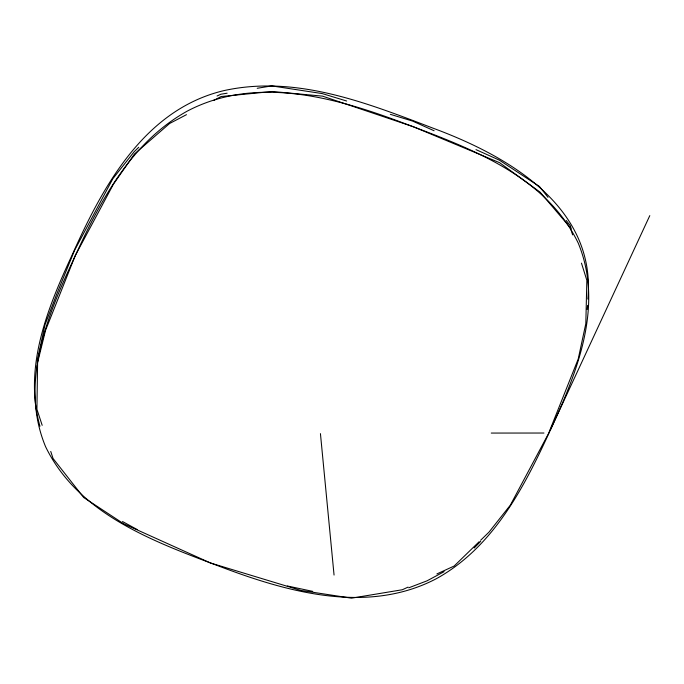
<?xml version="1.0" encoding="UTF-8"?>
<svg xmlns="http://www.w3.org/2000/svg" width="684" height="684" viewBox="0 0 684 684"><rect width="100%" height="100%" fill="white"/><g stroke="black" fill="none" stroke-linecap="round" stroke-linejoin="round"><path stroke-width="1.03" d="M37.193 368.667L37.269 365.478M37.312 363.358L37.389 360.177L44.982 324.832L57.011 293.359L74.676 250.105L112.843 178.704L134.226 151.668L138.767 147.265M587.573 305.389L587.18 309.553M587.889 299.062C596.371 206.26 507.383 155.619 432.527 127.985C366.273 102.677 295.291 74.607 223.377 90.741C144.905 109.662 103.421 185.159 72.897 253.311C48.102 306.731 23.059 366.855 39.963 426.269M550.269 430.099C577.134 372.669 604.177 305.594 578.211 243.051C545.533 175.583 470.583 148.334 404.748 123.556C336.417 97.607 256.432 74.907 187.476 110.996C130.464 142.477 99.436 202.498 73.504 259.621C46.64 317.034 19.579 384.1 45.554 446.626C78.241 514.103 153.19 541.369 219.025 566.164C287.365 592.113 367.342 614.805 436.307 578.724C496.593 545.404 527.347 480.784 554.664 420.66L649.8 215.614M474.14 548.021L480.707 541.335M479.142 541.719L454.142 566.044L436.871 573.944M480.655 540.249L488.983 532.135L510.367 505.108L548.525 433.562L578.228 358.98L585.82 323.626L586.846 280.295L581.468 263.135M444.121 571.662L427.038 580.827L408.81 587.787M186.475 114.673L169.615 123.488L134.449 153.994L113.382 184.287L75.214 255.679L45.52 330.415L37.611 362.503L36.919 409.246L42.186 425.32M213.639 100.462L221.129 96.538L272.283 91.485L322.523 96.136L413.204 126.694L499.602 162.689L540.061 192.127L570.405 227.806L572.619 234.868M217.067 95.974L220.906 94.221L227.131 93.204M408.074 587.111L402.32 589.745L351.49 598.175L300.951 590.446L210.578 563.018L123.872 523.893L83.713 497.533L53.044 458.477L50.744 451.44M257.218 88.279L271.745 85.902L322.284 93.597L346.66 101.018M543.951 433.032L491.249 433.066M312.759 591.378L287.323 585.974M390.325 114.313L412.666 121.111L434.101 130.764M475.979 149.625L499.363 160.15L539.522 186.544L548.004 197.317M122.504 521.524L137.142 529.519M566.266 220.513L570.182 225.481L571.166 228.499M320.437 433.639L334.057 575.056"/></g></svg>
